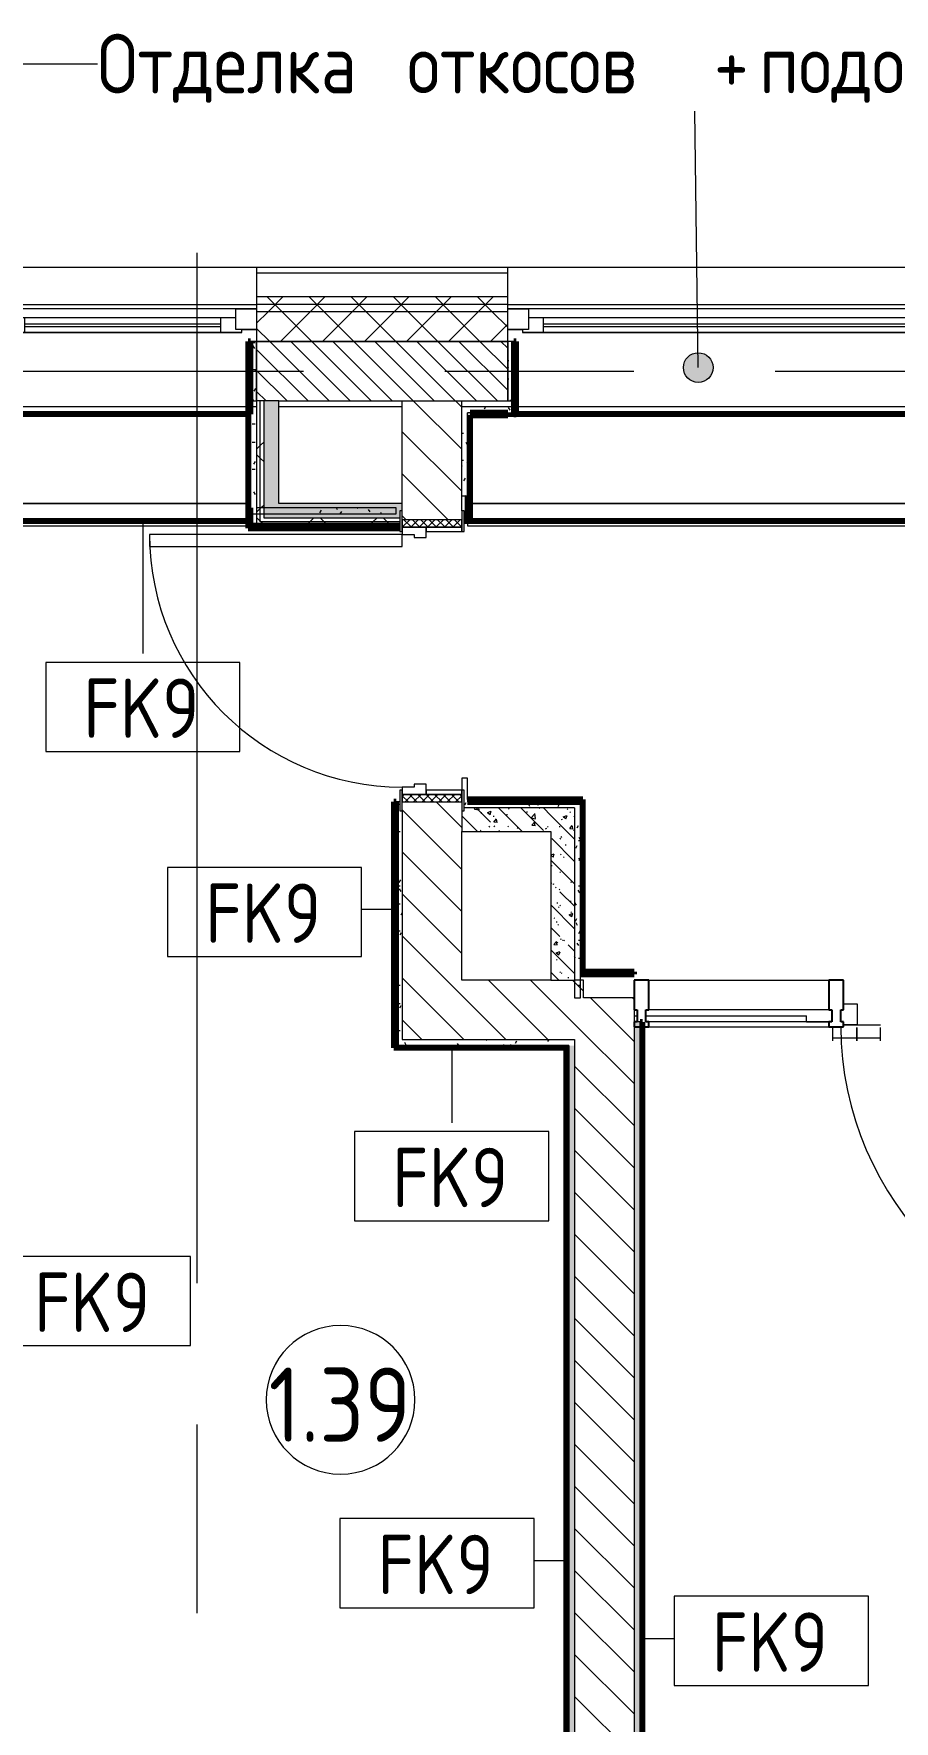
# Model space of a CAD drawing. Header units: millimetres. Extents: x 35144 to 233944, y -8553 to 29000.
# Drawn here: x 56110 to 59005, y 22455 to 28136 of the extents above; entities that cross this region are included whole.
import ezdxf

# ---------------------------------------------------------------- set-up
doc = ezdxf.new("R2010")
doc.units = ezdxf.units.MM
doc.linetypes.add('Осевая', pattern=[3175, 635, -476.25, 1587.5, -476.25])
for name, color, linetype, lineweight in [('A-AREA-IDEN', 7, 'Continuous', 9), ('A-DETL-GENF', 7, 'Continuous', 9), ('A-DOOR', 7, 'Continuous', 9), ('A-DOOR-1', 7, 'Continuous', 13), ('A-DOOR-FRAM', 7, 'Continuous', 13), ('A-DOOR-FRAM-1', 7, 'Continuous', 9), ('A-GLAZ', 7, 'Continuous', 9), ('A-GLAZ-1', 7, 'Continuous', 13), ('A-GLAZ-CWMG', 7, 'Continuous', 9), ('A-GLAZ-CWMG-1', 7, 'Continuous', 25), ('A-WALL', 7, 'Continuous', 9), ('A-WALL-IDEN', 7, 'Continuous', 9), ('G-ANNO-TEXT', 7, 'Continuous', 9), ('I-WALL', 7, 'Continuous', 9), ('Оси', 7, 'Continuous', 9), ('Оси-2', 7, 'Осевая', 9)]:
    doc.layers.add(name, color=color, linetype=linetype, lineweight=lineweight)
for name, color, linetype, lineweight, true_color in [('A-WALL-1', 7, 'Continuous', 9, 0xc0c0c0), ('A-WALL-4', 7, 'Continuous', 9, 0x73b588), ('I-WALL-1', 7, 'Continuous', 9, 0x73b588), ('I-WALL-10', 7, 'Continuous', 50, 0x73b588), ('I-WALL-2', 7, 'Continuous', 9, 0x74ba7c), ('I-WALL-6', 7, 'Continuous', 9, 0xc0c0c0), ('I-WALL-9', 7, 'Continuous', 80, 0x73b588), ('S-WALL-ANLY', 7, 'Continuous', 13, 0x008040), ('S-WALL-ANLY-1', 7, 'Continuous', 5, 0x008040)]:
    doc.layers.add(name, color=color, linetype=linetype, lineweight=lineweight, true_color=true_color)
doc.styles.add('GOST Common', font='GOST_Common.ttf', dxfattribs={"width": 0.9, "height": 200})
doc.styles.add('GOST Common_1', font='GOST_Common.ttf', dxfattribs={"width": 0.9, "height": 250})
pattern_1 = [(135, (0, 0), (-70.71068, -70.71068), [])]
pattern_2 = [(45, (0, 0), (-70.71068, 70.71068), []), (135, (0, 0), (-70.71068, -70.71068), [])]
pattern_3 = [(135, (0, 0), (-75.43415, -75.43415), [106.68, -17.78, 3.556, -17.78]), (135, (0, 75.39), (-75.43415, -75.43415), []), (50, (0, 0), (127.52922, -11.15758), [13.335, -146.685]), (355, (0, 0), (-24.66966, 133.74002), [10.668, -117.348]), (100.451, (10.63, -0.93), (102.85973, 122.58178), [11.333, -124.663]), (46.184, (0, 35.56), (189.75516, -29.43036), [20.002, -220.027]), (96.636, (15.81, 33.1), (166.1822, 173.1996), [17, -186.995]), (351.184, (0, 35.56), (166.18393, 173.1976), [16.002, -176.022]), (21, (17.78, 26.67), (106.13027, -71.58603), [13.335, -146.685]), (326, (17.78, 26.67), (43.26188, 128.93175), [10.668, -117.348]), (71.451, (26.62, 20.7), (149.39198, 57.34505), [11.333, -124.663]), (37.5, (0, 0), (2.162228, 59.188357), [3.353, -112.573, 3.353, -115.773, -117.793]), (37.5, (0, 0), (2.162228, 59.188357), [-235.052, 3.353, -114.44]), (7.5, (0, 0), (46.77386, 70.12615), [3.353, -64.567, 3.353, -109.906, -44.894]), (7.5, (0, 0), (46.77386, 70.12615), [-181.178, 3.353, -41.542]), (327.5, (-39.65, 0), (94.91367, -4.010093), [3.353, -41.097, 3.353, -135.331, -184.023]), (327.5, (-39.65, 0), (94.91367, -4.010093), [-183.134, 3.353, -180.67]), (317.5, (-57.43, 0), (103.69057, 17.79882), [3.353, -54.432, 3.353, -88.748, -130.683]), (317.5, (-57.43, 0), (103.69057, 17.79882), [-149.885, 3.353, -127.33])]
pattern_4 = [(0, (0, 0), (121.92, 30.48), [10.058, -81.382, 10.058, -81.382, -487.68]), (0, (0, 0), (121.92, 30.48), [-182.88, 10.058, -172.822, 10.058, -81.382, -213.36]), (0, (0, 0), (121.92, 30.48), [-457.2, 10.058, -50.902, 10.058, -142.342]), (120, (45.72, 15.24), (-87.356454, 90.345817), [10.058, -81.382, 10.058, -81.382, -487.68]), (120, (45.72, 15.24), (-87.356454, 90.345817), [-182.88, 10.058, -172.822, 10.058, -81.382, -213.36]), (120, (45.72, 15.24), (-87.356454, 90.345817), [-457.2, 10.058, -50.902, 10.058, -142.342]), (240, (60.96, 76.2), (-34.563546, -120.825817), [10.058, -81.382, 10.058, -81.382, -487.68]), (240, (60.96, 76.2), (-34.563546, -120.825817), [-182.88, 10.058, -172.822, 10.058, -81.382, -213.36]), (240, (60.96, 76.2), (-34.563546, -120.825817), [-457.2, 10.058, -50.902, 10.058, -142.342])]
pattern_5 = [(45, (0, 0), (-106.066, 106.066), []), (135, (0, 0), (-106.066, -106.066), [])]

# ---------------------------------------------------------------- blocks, each defined once
blk = doc.blocks.new('Прямоугольный импост - Импост структурный с накладкой - 160мм Темный-32302292-План отделки стен 1 этажа в осях 17-23')
at = {"layer": 'A-GLAZ-CWMG-1'}
for p, q in [((-50, 40), (-50, 140)), ((-50, 140), (0, 140)), ((0, 140), (0, 40)), ((-40, 40), (-50, 40)), ((-50, -17), (-50, 0)), ((-50, 0), (-40, 0)), ((-40, 0), (-40, 40)), ((-10, 40), (-10, 0)), ((0, 40), (-10, 40)), ((-10, 0), (0, 0)), ((0, 0), (0, -17)), ((0, -17), (-50, -17))]:
    blk.add_line(p, q, dxfattribs=at)
blk = doc.blocks.new('110_Дверь_СКБ_1Ст_Внутренняя1 - Д-11л 950х2100-32173567-План отделки стен 1 этажа в осях 17-23')
at = {"layer": 'A-DOOR'}
h = blk.add_hatch(dxfattribs=at)
h.set_pattern_fill('FP_31', color=256, style=0, pattern_type=2)
h.set_pattern_definition([(135, (1826.41, 164.685), (-14.14214, -14.14214), []), (225, (1826.41, 164.685), (14.14214, -14.14214), [])])
h.paths.add_polyline_path([(462.5, -100), (487.5, -100), (487.5, 100), (462.5, 100)])
at = {"layer": 'A-DOOR-FRAM-1'}
h = blk.add_hatch(dxfattribs=at)
h.set_pattern_fill('FP_32', color=256, style=0, pattern_type=2)
h.set_pattern_definition([(45, (-296.384, 164.685), (-14.1421, 14.1421), []), (135, (-296.384, 164.685), (-14.1421, -14.1421), [])])
h.paths.add_polyline_path([(-462.5, -100), (-437.5, -100), (-437.5, 100), (-462.5, 100)])
at = {"layer": 'A-DOOR'}
blk.add_arc((437.5, 100), 850, 90, 180, dxfattribs=at)
at = {"layer": 'A-DOOR-1'}
for p, q in [((437.5, 950), (397.5, 950)), ((397.5, 950), (397.5, 100)), ((437.5, 100), (437.5, 950)), ((397.5, 100), (437.5, 100))]:
    blk.add_line(p, q, dxfattribs=at)
at = {"layer": 'A-DOOR-FRAM'}
for p, q in [((-422.5, 108), (-492.5, 108)), ((-492.5, 108), (-492.5, 100)), ((-492.5, 100), (-422.5, 100)), ((-437.5, 100), (-462.5, 100)), ((-462.5, 100), (-462.5, -100)), ((-412.5, 100), (-437.5, 100)), ((-437.5, 100), (-437.5, 20)), ((-437.5, -100), (-437.5, 100)), ((-422.5, 100), (-437.5, 100)), ((-437.5, 100), (-437.5, 99)), ((-437.5, 99), (-422.5, 99)), ((-422.5, 100), (-422.5, 108)), ((-422.5, 99), (-422.5, 100)), ((-412.5, 60), (-412.5, 100)), ((-402.5, 60), (-412.5, 60)), ((-402.5, 20), (-402.5, 60)), ((437.5, 60), (427.5, 60)), ((427.5, 60), (427.5, 20)), ((437.5, 100), (437.5, 60)), ((462.5, 100), (437.5, 100)), ((517.5, 108), (447.5, 108)), ((447.5, 108), (447.5, 100)), ((462.5, 100), (447.5, 100)), ((447.5, 100), (447.5, 99)), ((447.5, 100), (517.5, 100)), ((447.5, 99), (462.5, 99)), ((462.5, 20), (462.5, 100)), ((487.5, 100), (462.5, 100)), ((462.5, 100), (462.5, -100)), ((462.5, 99), (462.5, 100)), ((487.5, -100), (487.5, 100)), ((517.5, 100), (517.5, 108)), ((-437.5, 20), (-402.5, 20)), ((-422.5, 20), (-437.5, 20)), ((-437.5, 20), (-437.5, -100)), ((-422.5, -100), (-422.5, 20)), ((427.5, 20), (462.5, 20)), ((462.5, 20), (447.5, 20)), ((447.5, 20), (447.5, -100)), ((462.5, -100), (462.5, 20)), ((-422.5, -100), (-492.5, -100)), ((-492.5, -100), (-492.5, -108)), ((-492.5, -108), (-422.5, -108)), ((-462.5, -100), (-437.5, -100)), ((-437.5, -100), (-422.5, -100)), ((-422.5, -108), (-422.5, -100)), ((447.5, -100), (462.5, -100)), ((517.5, -100), (447.5, -100)), ((447.5, -100), (447.5, -108)), ((447.5, -108), (517.5, -108)), ((462.5, -100), (487.5, -100)), ((517.5, -108), (517.5, -100))]:
    blk.add_line(p, q, dxfattribs=at)
blk = doc.blocks.new('PNS_Панель прямоугольная - Нр_Стекло - 40мм-32305525-План отделки стен 1 этажа в осях 17-23')
at = {"layer": 'A-GLAZ'}
for p, q in [((-312.5, 0), (312.5, 0)), ((-227.5, 0), (-302.5, 0)), ((-302.5, -40), (302.5, -40))]:
    blk.add_line(p, q, dxfattribs=at)
blk = doc.blocks.new('Прямоугольный импост - Импост структурный с накладкой - 160мм Темный-32302294-План отделки стен 1 этажа в осях 17-23')
at = {"layer": 'A-GLAZ-CWMG-1'}
for p, q in [((-25, 40), (-25, 140)), ((-25, 140), (25, 140)), ((25, 140), (25, 40)), ((-15, 40), (-25, 40)), ((-25, -17), (-25, 0)), ((-25, 0), (-15, 0)), ((-15, 0), (-15, 40)), ((15, 40), (15, 0)), ((25, 40), (15, 40)), ((15, 0), (25, 0)), ((25, 0), (25, -17)), ((25, -17), (-25, -17))]:
    blk.add_line(p, q, dxfattribs=at)
blk = doc.blocks.new('Дверь_Витражная_остекление_ - В-6 витраж-32305533-План отделки стен 1 этажа в осях 17-23')
at = {"layer": 'A-DETL-GENF'}
for p, q in [((-535, 1080), (-490, 1080)), ((-535, 1080), (-535, 17)), ((-490, 1080), (-535, 1080)), ((-535, 1080), (-535, 17)), ((-490, 1080), (-490, 10)), ((-490, 10), (-490, 1080)), ((-535, 1000), (-490, 1000)), ((-525, 1000), (-525, 90)), ((-481, 1000), (-481, 90)), ((-535, 90), (-490, 90)), ((401, 64), (401, 19)), ((481, 19), (481, 64)), ((481, 64), (481, 19)), ((561, 64), (561, 19)), ((-490, 10), (-525, 10)), ((-525, 10), (-490, 10)), ((-480, 10), (-525, 10)), ((-480, 0), (-480, 10)), ((561, 54), (401, 54)), ((525, 10), (401, 10)), ((480, -60), (480, 10)), ((480, 10), (525, 10)), ((-480, -60), (-480, -20)), ((-525, -60), (-480, -60)), ((525, -60), (480, -60))]:
    blk.add_line(p, q, dxfattribs=at)
at = {"layer": 'A-DOOR'}
blk.add_line((-535, 1080), (-535, 17), dxfattribs=at)
blk.add_arc((-535, 10), 1070, 0.3759, 90, dxfattribs=at)
blk = doc.blocks.new('Прямоугольный импост - Импост структурный с накладкой - 160мм Темный-32305521-План отделки стен 1 этажа в осях 17-23')
at = {"layer": 'A-GLAZ-CWMG'}
for p, q in [((58180, 24950), (58785, 24950)), ((58180, 24793), (58785, 24793))]:
    blk.add_line(p, q, dxfattribs=at)
blk = doc.blocks.new('120_Окно_СКБ_2Ст - 120_Окно_СКБ_2Ст 2100х2400 _мал створка справа_-19092174-План отделки стен 1 этажа в осях 17-23')
at = {"layer": 'A-GLAZ'}
for p, q in [((1050, -5), (-1050, -5)), ((-930, -55), (100, -55)), ((270, -55), (930, -55)), ((-1050, -75), (-1000, -75)), ((100, -65), (-930, -65)), ((170, -75), (200, -75)), ((930, -65), (270, -65)), ((1000, -75), (1050, -75))]:
    blk.add_line(p, q, dxfattribs=at)
at = {"layer": 'A-GLAZ-1'}
for p, q in [((-1050, -75), (-1050, -5)), ((-1050, -5), (-980, -5)), ((-980, -5), (-980, -75)), ((150, -35), (-980, -35)), ((-980, -35), (-980, -75)), ((-930, -85), (-930, -35)), ((100, -85), (100, -35)), ((150, -75), (150, -5)), ((150, -5), (220, -5)), ((150, -75), (150, -35)), ((220, -5), (220, -75)), ((980, -35), (220, -35)), ((220, -35), (220, -75)), ((270, -85), (270, -35)), ((930, -85), (930, -35)), ((980, -75), (980, -5)), ((980, -5), (1050, -5)), ((980, -75), (980, -35)), ((1050, -5), (1050, -75)), ((-980, -75), (-1050, -75)), ((-980, -75), (-1000, -75)), ((-1000, -75), (-1000, -85)), ((-1000, -85), (170, -85)), ((170, -85), (-1000, -85)), ((220, -75), (150, -75)), ((170, -75), (150, -75)), ((170, -85), (170, -75)), ((220, -75), (200, -75)), ((200, -75), (200, -85)), ((200, -85), (1000, -85)), ((1000, -85), (200, -85)), ((1050, -75), (980, -75)), ((1000, -75), (980, -75)), ((1000, -85), (1000, -75))]:
    blk.add_line(p, q, dxfattribs=at)
blk = doc.blocks.new('120_Окно_СКБ_2Ст - 120_Окно_СКБ_2Ст 2300х2400 _мал створка справа_-19949978-План отделки стен 1 этажа в осях 17-23')
at = {"layer": 'A-GLAZ'}
for p, q in [((1150, -5), (-1150, -5)), ((-1030, -55), (200, -55)), ((370, -55), (1030, -55)), ((-1150, -75), (-1100, -75)), ((200, -65), (-1030, -65)), ((270, -75), (300, -75)), ((1030, -65), (370, -65)), ((1100, -75), (1150, -75))]:
    blk.add_line(p, q, dxfattribs=at)
at = {"layer": 'A-GLAZ-1'}
for p, q in [((-1150, -75), (-1150, -5)), ((-1150, -5), (-1080, -5)), ((-1080, -5), (-1080, -75)), ((250, -35), (-1080, -35)), ((-1080, -35), (-1080, -75)), ((-1030, -85), (-1030, -35)), ((200, -85), (200, -35)), ((250, -75), (250, -5)), ((250, -5), (320, -5)), ((250, -75), (250, -35)), ((320, -5), (320, -75)), ((1080, -35), (320, -35)), ((320, -35), (320, -75)), ((370, -85), (370, -35)), ((1030, -85), (1030, -35)), ((1080, -75), (1080, -5)), ((1080, -5), (1150, -5)), ((1080, -75), (1080, -35)), ((1150, -5), (1150, -75)), ((-1080, -75), (-1150, -75)), ((-1080, -75), (-1100, -75)), ((-1100, -75), (-1100, -85)), ((-1100, -85), (270, -85)), ((270, -85), (-1100, -85)), ((320, -75), (250, -75)), ((270, -75), (250, -75)), ((270, -85), (270, -75)), ((320, -75), (300, -75)), ((300, -75), (300, -85)), ((300, -85), (1100, -85)), ((1100, -85), (300, -85)), ((1150, -75), (1080, -75)), ((1100, -75), (1080, -75)), ((1100, -85), (1100, -75))]:
    blk.add_line(p, q, dxfattribs=at)
blk = doc.blocks.new('Зашивка приборов отопления8 - Зашивка приборов отопления-33277697-План отделки стен 1 этажа в осях 17-23')
at = {"layer": 'A-WALL-1'}
for p, q in [((54112, 26880), (52068, 26880)), ((52060.5, 26860), (52060.5, 26852)), ((52068, 26555), (54112, 26555)), ((54112, 26555), (52068, 26555)), ((52068, 26480), (54112, 26480))]:
    blk.add_line(p, q, dxfattribs=at)
blk = doc.blocks.new('Зашивка приборов отопления9 - Зашивка приборов отопления-33277916-План отделки стен 1 этажа в осях 17-23')
at = {"layer": 'A-WALL-1'}
for p, q in [((53977, 26880), (51733, 26880)), ((51578, 26555), (54132, 26555)), ((54132, 26555), (51578, 26555)), ((51570, 26500), (51570, 26480)), ((51570, 26480), (54132, 26480))]:
    blk.add_line(p, q, dxfattribs=at)
blk = doc.blocks.new('М_стена_0001 - Типоразмер_без рамки-25382661-План отделки стен 1 этажа в осях 17-23')
at = {"layer": 'A-WALL-IDEN'}
for p, q in [((3.258, 1.523), (-3.273, 1.523)), ((-3.273, 1.523), (-3.273, -1.477)), ((3.258, -1.477), (3.258, 1.523)), ((-3.273, -1.477), (3.258, -1.477))]:
    blk.add_line(p, q, dxfattribs=at)
blk = doc.blocks.new('Марка_Помещения - Номер-25198446-План отделки стен 1 этажа в осях 17-23')
at = {"layer": 'A-AREA-IDEN'}
for start, end in [(360, 180), (180, 360)]:
    blk.add_arc((0, 0), 2.5, start, end, dxfattribs=at)

msp = doc.modelspace()

# ---------------------------------------------------------------- hatches: boundary and pattern name
at = {"layer": 'A-WALL'}
h = msp.add_hatch(dxfattribs=at)
h.set_pattern_fill('FP_17', color=256, style=0, pattern_type=2)
h.set_pattern_definition(pattern_2)
h.paths.add_polyline_path([(84970, 27200), (84970, 27250), (80350, 27250), (80350, 27200), (84290.1, 27200)])
h.paths.add_polyline_path([(68210, 27200), (70810, 27200), (70810, 27250), (68210, 27250)])
h.paths.add_polyline_path([(74250, 27200), (74250, 27250), (72910, 27250), (72910, 27200), (73899.9, 27200)])
h.paths.add_polyline_path([(76350, 27200), (77250, 27200), (77250, 27250), (76350, 27250)])
h.paths.add_polyline_path([(60005, 27200), (61060, 27200), (61060, 27250), (60005, 27250)])
h.paths.add_polyline_path([(57201.2, 27200), (57705, 27200), (57705, 27250), (56860, 27250), (56860, 27200)])
h.paths.add_polyline_path([(50860, 27200), (51760, 27200), (51760, 27250), (50860, 27250)])
h.paths.add_polyline_path([(66160, 27200), (67110, 27200), (67110, 27250), (66160, 27250)])
h.paths.add_polyline_path([(54603.7, 27200), (54760, 27200), (54760, 27250), (53860, 27250), (53860, 27200), (53861.5, 27200)])
h.paths.add_polyline_path([(48760, 27200), (48760, 27250), (47660, 27250), (47660, 27200), (48666.4, 27200)])
h.paths.add_polyline_path([(42160, 27200), (44560, 27200), (44560, 27250), (42160, 27250)])
h = msp.add_hatch(dxfattribs=at)
h.set_pattern_fill('FP_17', color=256, style=0, pattern_type=2)
h.set_pattern_definition(pattern_2)
h.paths.add_polyline_path([(84970, 27100), (84970, 27200), (80350, 27200), (80350, 27100), (84290.1, 27100)])
h.paths.add_polyline_path([(77250, 27100), (77250, 27200), (76350, 27200), (76350, 27100), (76868.5, 27100)])
h.paths.add_polyline_path([(67078, 27100), (67110, 27100), (67110, 27102), (67078, 27102), (67078, 27110), (67110, 27110), (67110, 27200), (66160, 27200), (66160, 27100), (67060, 27100)])
h.paths.add_polyline_path([(68210, 27100), (70810, 27100), (70810, 27200), (68210, 27200), (68210, 27110), (68242, 27110), (68242, 27102), (68210, 27102)])
h.paths.add_polyline_path([(74040, 27100), (74250, 27100), (74250, 27200), (72910, 27200), (72910, 27100), (73899.9, 27100)])
h.paths.add_polyline_path([(60005, 27100), (61060, 27100), (61060, 27200), (60005, 27200)])
h.paths.add_polyline_path([(54160, 27100), (54760, 27100), (54760, 27200), (53860, 27200), (53860, 27100), (53861.5, 27100)])
h.paths.add_polyline_path([(48160, 27100), (48760, 27100), (48760, 27200), (47660, 27200), (47660, 27100), (47924.2, 27100)])
h.paths.add_polyline_path([(56860, 27100), (57705, 27100), (57705, 27200), (56860, 27200)])
h.paths.add_polyline_path([(50860, 27100), (51760, 27100), (51760, 27200), (50860, 27200)])
h.paths.add_polyline_path([(44560, 27100), (44560, 27200), (42160, 27200), (42160, 27100), (44213.4, 27100)])
h = msp.add_hatch(dxfattribs=at)
h.set_pattern_fill('FP_22', color=256, style=0, pattern_type=2)
h.set_pattern_definition([(135, (0, 0), (-35.35534, -35.35534), [])])
h.paths.add_polyline_path([(73540, 26900), (73540, 27100), (72910, 27100), (72910, 26900)])
h.paths.add_polyline_path([(74040, 26900), (74250, 26900), (74250, 27100), (74040, 27100)])
h.paths.add_polyline_path([(80650, 26900), (80650, 27100), (80350, 27100), (80350, 26900), (80579.3, 26900)])
h.paths.add_polyline_path([(76750, 26900), (76750, 27100), (76350, 27100), (76350, 26900)])
h.paths.add_polyline_path([(67060, 26900), (67060, 27100), (66760, 27100), (66760, 26900), (66849.3, 26900)])
h.paths.add_polyline_path([(68704.7, 26900), (70310, 26900), (70310, 27100), (68206, 27100), (68206, 26900), (68410, 26900)])
h.paths.add_polyline_path([(56860, 26900), (57705, 26900), (57705, 27100), (56860, 27100)])
h.paths.add_polyline_path([(54160, 26900), (54160, 27100), (53860, 27100), (53860, 26900), (53861.5, 26900)])
h.paths.add_polyline_path([(60760, 26900), (61060, 26900), (61060, 27100), (60760, 27100)])
h.paths.add_polyline_path([(60160, 26900), (60160, 27100), (60005, 27100), (60005, 26900)])
h.paths.add_polyline_path([(51760, 26900), (51760, 27100), (50860, 27100), (50860, 26900), (51635, 26900)])
h.paths.add_polyline_path([(47924.2, 26900), (48160, 26900), (48160, 27100), (47660, 27100), (47660, 26900), (47738.7, 26900)])
h.paths.add_polyline_path([(44560, 26900), (44560, 27100), (42760, 27100), (42760, 26900), (44213.4, 26900)])
at = {"layer": 'G-ANNO-TEXT'}
h = msp.add_hatch(color=256, dxfattribs=at)
edge = h.paths.add_edge_path()
edge.add_arc((58346, 27012.3), 50, 0, 360)
at = {"layer": 'I-WALL'}
h = msp.add_hatch(dxfattribs=at)
h.set_pattern_fill('FP_80', color=256, style=0, pattern_type=2)
h.set_pattern_definition(pattern_4)
h.paths.add_polyline_path([(56840, 26900), (56860, 26900), (56860, 27100), (56840, 27100)])
h = msp.add_hatch(dxfattribs=at)
h.set_pattern_fill('FP_80', color=256, style=0, pattern_type=2)
h.set_pattern_definition(pattern_4)
h.paths.add_polyline_path([(57705, 26900), (57725, 26900), (57725, 27100), (57705, 27100)])
h = msp.add_hatch(dxfattribs=at)
h.set_pattern_fill('FP_80', color=256, style=0, pattern_type=2)
h.set_pattern_definition(pattern_4)
h.paths.add_polyline_path([(56840, 26540), (56860, 26540), (56860, 26880), (56840, 26880), (56840, 26799.3)])
h = msp.add_hatch(dxfattribs=at)
h.set_pattern_fill('FP_81', color=256, style=0, pattern_type=2)
h.set_pattern_definition(pattern_5)
h.paths.add_polyline_path([(56872.5, 26480), (56872.5, 26900), (56860, 26900), (56860, 26480)])
h = msp.add_hatch(dxfattribs=at)
h.set_pattern_fill('FP_81', color=256, style=0, pattern_type=2)
h.set_pattern_definition(pattern_5)
h.paths.add_polyline_path([(56872.5, 26492.5), (56885, 26492.5), (56885, 26900), (56872.5, 26900), (56872.5, 26799.3)])
for points in [[(56935, 26505), (56935, 26900), (56885, 26900), (56885, 26505)], [(57342, 26505), (57342, 26530), (57350, 26530), (57350, 26555), (56935, 26555), (56935, 26505), (57201.2, 26505)]]:
    msp.add_hatch(color=256, dxfattribs=at).paths.add_polyline_path(points)
h = msp.add_hatch(dxfattribs=at)
h.set_pattern_fill('FP_21', color=256, style=0, pattern_type=2)
h.set_pattern_definition(pattern_1)
h.paths.add_polyline_path([(57350, 24750), (57550, 24750), (57550, 25550), (57350, 25550), (57350, 25103.9)])
h.paths.add_polyline_path([(57350, 26500), (57550, 26500), (57550, 26900), (57350, 26900), (57350, 26530)])
h = msp.add_hatch(dxfattribs=at)
h.set_pattern_fill('FP_80', color=256, style=0, pattern_type=2)
h.set_pattern_definition(pattern_4)
h.paths.add_polyline_path([(57578, 26860), (57725, 26860), (57725, 26880), (57550, 26880), (57550, 26860), (57572.3, 26860)])
h.paths.add_polyline_path([(60160, 26860), (60160, 26880), (59985, 26880), (59985, 26860), (60140, 26860)])
h = msp.add_hatch(dxfattribs=at)
h.set_pattern_fill('FP_80', color=256, style=0, pattern_type=2)
h.set_pattern_definition(pattern_4)
h.paths.add_polyline_path([(57558, 25550), (57570, 25550), (57570, 25630), (57550, 25630), (57550, 25590), (57558, 25590), (57558, 25553.2)])
h.paths.add_polyline_path([(57550, 26580), (57570, 26580), (57570, 26860), (57550, 26860), (57550, 26799.3)])
h = msp.add_hatch(dxfattribs=at)
h.set_pattern_fill('FP_80', color=256, style=0, pattern_type=2)
h.set_pattern_definition(pattern_4)
h.paths.add_polyline_path([(57201.2, 26520), (57330, 26520), (57330, 26540), (56840, 26540), (56840, 26520)])
h = msp.add_hatch(dxfattribs=at)
h.set_pattern_fill('FP_81', color=256, style=0, pattern_type=2)
h.set_pattern_definition(pattern_5)
h.paths.add_polyline_path([(56935, 26480), (57342, 26480.2), (57342, 26492.5), (56872.5, 26492.5), (56872.5, 26480)])
h = msp.add_hatch(dxfattribs=at)
h.set_pattern_fill('FP_81', color=256, style=0, pattern_type=2)
h.set_pattern_definition(pattern_5)
h.paths.add_polyline_path([(56885, 26492.5), (57342, 26492.5), (57342, 26505), (56885, 26505)])
h = msp.add_hatch(dxfattribs=at)
h.set_pattern_fill('FP_80', color=256, style=0, pattern_type=2)
h.set_pattern_definition(pattern_4)
h.paths.add_polyline_path([(57330, 24750), (57350, 24750), (57350, 25520), (57342, 25520), (57342, 25550), (57330, 25550), (57330, 25103.9)])
h = msp.add_hatch(dxfattribs=at)
h.set_pattern_fill('FP_20', color=256, style=0, pattern_type=2)
h.set_pattern_definition(pattern_3)
h.paths.add_polyline_path([(57850, 25450), (57850, 25530), (57558, 25530), (57558, 25520), (57550, 25520), (57550, 25450), (57572.3, 25450)])
h = msp.add_hatch(dxfattribs=at)
h.set_pattern_fill('FP_80', color=256, style=0, pattern_type=2)
h.set_pattern_definition(pattern_4)
h.paths.add_polyline_path([(57572.3, 25530), (57930, 25530), (57930, 25550), (57558, 25550), (57558, 25530)])
h = msp.add_hatch(dxfattribs=at)
h.set_pattern_fill('FP_20', color=256, style=0, pattern_type=2)
h.set_pattern_definition(pattern_3)
h.paths.add_polyline_path([(57850, 24950), (57930, 24950), (57930, 25530), (57850, 25530), (57850, 25103.9)])
h = msp.add_hatch(dxfattribs=at)
h.set_pattern_fill('FP_80', color=256, style=0, pattern_type=2)
h.set_pattern_definition(pattern_4)
h.paths.add_polyline_path([(57943.4, 24890), (57950, 24890), (57950, 25550), (57930, 25550), (57930, 24890)])
h = msp.add_hatch(dxfattribs=at)
h.set_pattern_fill('FP_21', color=256, style=0, pattern_type=2)
h.set_pattern_definition(pattern_1)
h.paths.add_polyline_path([(57572.3, 24750), (57930, 24750), (57930, 24890), (57960, 24890), (57960, 24950), (57550, 24950), (57550, 24750)])
h = msp.add_hatch(dxfattribs=at)
h.set_pattern_fill('FP_21', color=256, style=0, pattern_type=2)
h.set_pattern_definition(pattern_1)
h.paths.add_polyline_path([(58130, 20720), (58130, 24890), (57930, 24890), (57930, 20720)])
h = msp.add_hatch(dxfattribs=at)
h.set_pattern_fill('FP_80', color=256, style=0, pattern_type=2)
h.set_pattern_definition(pattern_4)
h.paths.add_polyline_path([(58150, 18720), (58150, 19320), (58138, 19320), (58138, 19290), (58130, 19290), (58130, 18720)])
h.paths.add_polyline_path([(58150, 20420), (58150, 24810), (58130, 24810), (58130, 20450), (58138, 20450), (58138, 20420)])
h = msp.add_hatch(dxfattribs=at)
h.set_pattern_fill('FP_80', color=256, style=0, pattern_type=2)
h.set_pattern_definition(pattern_4)
h.paths.add_polyline_path([(57930, 24730), (57930, 24750), (57330, 24750), (57330, 24730), (57910, 24730)])
h = msp.add_hatch(dxfattribs=at)
h.set_pattern_fill('FP_80', color=256, style=0, pattern_type=2)
h.set_pattern_definition(pattern_4)
h.paths.add_polyline_path([(57910, 20740), (57930, 20740), (57930, 24730), (57910, 24730), (57910, 20748)])
at = {"layer": 'I-WALL-1'}
for points in [[(56832, 26855), (56840, 26855), (56840, 27100), (56832, 27100)], [(57733, 26856), (57733, 27100), (57725, 27100), (57725, 26856)], [(56832, 26472), (56840, 26472), (56840, 26852), (56832, 26852), (56832, 26799.3)], [(57570, 26500), (57578, 26500), (57578, 26860), (57570, 26860), (57570, 26580)], [(56840, 26472), (57342, 26472), (57342, 26480), (56840, 26480)], [(57322, 24730), (57330, 24730), (57330, 25550), (57322, 25550), (57322, 25103.9)], [(57570, 25550), (57950, 25550), (57950, 25558), (57570, 25558)], [(57950, 24978), (57958, 24978), (57958, 25558), (57950, 25558), (57950, 25103.9)], [(57950, 24970), (58130, 24970), (58130, 24978), (57950, 24978)], [(57572.3, 24722), (57910, 24722), (57910, 24730), (57322, 24730), (57322, 24722)], [(57910, 20748), (57910, 24722), (57902, 24722), (57902, 20748)]]:
    msp.add_hatch(color=256, dxfattribs=at).paths.add_polyline_path(points)
h = msp.add_hatch(color=256, dxfattribs=at)
h.paths.add_polyline_path([(60005, 26852), (60140, 26852), (60140, 26860), (60005, 26860)])
h.paths.add_polyline_path([(57578, 26852), (57705, 26852), (57705, 26860), (57578, 26860)])
h = msp.add_hatch(color=256, dxfattribs=at)
h.paths.add_polyline_path([(58158, 18728), (58158, 19320), (58150, 19320), (58150, 18728)])
h.paths.add_polyline_path([(58158, 20420), (58158, 24809), (58150, 24809), (58150, 20420)])
at = {"layer": 'I-WALL-2'}
for points in [[(56840, 26852), (56840, 26855), (56832, 26855), (56831.8, 26860), (54780, 26860), (54780, 26852), (56832, 26852)], [(59056.6, 26852), (60005, 26852), (60005, 26860), (59985, 26860), (59985, 26856), (59977, 26856), (59977, 26860), (57733, 26860), (57733, 26856), (57725, 26856), (57725, 26860), (57705, 26860), (57705, 26852), (57733, 26852)], [(56832, 26492), (56832, 26500), (54788, 26500), (54788, 26492), (56830.1, 26492)], [(60132, 26492), (60132, 26500), (57558, 26500), (57558, 26492), (59798.8, 26492)]]:
    msp.add_hatch(color=256, dxfattribs=at).paths.add_polyline_path(points)

# ---------------------------------------------------------------- linework, layer by layer
at = {"layer": 'A-WALL'}
for p, q in [((57705, 27330), (56860, 27330)), ((57705, 27250), (56860, 27250)), ((57705, 27200), (56860, 27200)), ((57705, 27100), (56860, 27100)), ((56860, 27100), (57705, 27100)), ((56872.5, 26492.5), (56872.5, 26900)), ((56885, 26505), (56885, 26900)), ((56840, 26852), (56840, 26540)), ((57570, 26580), (57570, 26860)), ((57342, 26492.5), (56872.5, 26492.5)), ((57342, 26505), (56885, 26505)), ((57350, 25520), (57350, 24750)), ((57550, 25520), (57550, 25450)), ((57850, 24950), (57930, 24950)), ((57950, 24970), (57950, 24978)), ((57930, 24890), (57950, 24890)), ((57330, 24730), (57910, 24730)), ((57910, 24730), (57910, 20740))]:
    msp.add_line(p, q, dxfattribs=at)
at = {"layer": 'A-WALL-1'}
for p, q in [((50860, 27350), (67110, 27350)), ((56860, 27350), (56860, 27100)), ((57705, 27100), (57705, 27350)), ((56860, 27100), (56860, 26900)), ((57705, 26900), (57705, 27100)), ((56935, 26900), (57705, 26900))]:
    msp.add_line(p, q, dxfattribs=at)
at = {"layer": 'A-WALL-4'}
for p, q in [((57578, 26860), (57570, 26860)), ((57570, 25558), (57570, 25550)), ((57950, 25550), (57950, 24978)), ((58150, 24809), (58150, 20420))]:
    msp.add_line(p, q, dxfattribs=at)
at = {"layer": 'A-WALL-IDEN'}
for p, q in [((56477.2, 26485.1), (56477.2, 26050)), ((57326, 25187.9), (57213.5, 25187.9)), ((57516.4, 24726), (57516.4, 24470.2)), ((57906, 22995.3), (57793.5, 22995.3)), ((58154, 22734), (58264.9, 22734))]:
    msp.add_line(p, q, dxfattribs=at)
at = {"layer": 'G-ANNO-TEXT'}
for p, q in [((52873.9, 28035.4), (56324.9, 28035.4)), ((55442.5, 28035.4), (56324.9, 28035.4)), ((58346, 27012.3), (58334.2, 27875.8))]:
    msp.add_line(p, q, dxfattribs=at)
msp.add_circle((58346, 27012.3), 50, dxfattribs=at)
at = {"layer": 'I-WALL-10'}
for p, q in [((54788, 26860), (56832, 26860)), ((56832, 26852), (54788, 26852)), ((60005, 26852), (57705, 26852)), ((57733, 26860), (59977, 26860)), ((54788, 26500), (56832, 26500)), ((56832, 26492), (54788, 26492)), ((57558, 26500), (57570, 26500)), ((60132, 26492), (57558, 26492)), ((57578, 26500), (60132, 26500))]:
    msp.add_line(p, q, dxfattribs=at)
at = {"layer": 'I-WALL-6'}
for p, q in [((56860, 27100), (56840, 27100)), ((56860, 26900), (56860, 27100)), ((57725, 27100), (57705, 27100)), ((57705, 27100), (57705, 26900)), ((56832, 26880), (54788, 26880)), ((56840, 26900), (56860, 26900)), ((56860, 26880), (56840, 26880)), ((56840, 26880), (56840, 26852)), ((56860, 26900), (56860, 26480)), ((56935, 26900), (56860, 26900)), ((56935, 26555), (56935, 26900)), ((57350, 26880), (56935, 26880)), ((57350, 26530), (57350, 26900)), ((57550, 26530), (57550, 26900)), ((57725, 26880), (57550, 26880)), ((57705, 26900), (57725, 26900)), ((57725, 26860), (57725, 26880)), ((59977, 26880), (57733, 26880)), ((57705, 26860), (57725, 26860)), ((57330, 26540), (56860, 26540)), ((57350, 26555), (56935, 26555)), ((57330, 26520), (57330, 26540)), ((57550, 26580), (57570, 26580)), ((56840, 26520), (57330, 26520)), ((57570, 25630), (57550, 25630)), ((57550, 25630), (57550, 25590)), ((57570, 25558), (57570, 25630)), ((57342, 25550), (57330, 25550)), ((57930, 25530), (57558, 25530)), ((57930, 25530), (57930, 24890)), ((57550, 25450), (57850, 25450)), ((57550, 24950), (57550, 25450)), ((57850, 25450), (57850, 24950)), ((57850, 24950), (57550, 24950)), ((57960, 24950), (57930, 24950)), ((57950, 24890), (57950, 24970)), ((57960, 24890), (57960, 24950)), ((58130, 24890), (57960, 24890)), ((58130, 24890), (58130, 20450)), ((58130, 24830), (58140, 24830)), ((58170, 24830), (58710, 24830)), ((58710, 24810), (58710, 24830)), ((58150, 24810), (58130, 24810)), ((58150, 24809), (58150, 24810)), ((58710, 24810), (58180, 24810)), ((57350, 24750), (57930, 24750)), ((57930, 24750), (57930, 20720))]:
    msp.add_line(p, q, dxfattribs=at)
at = {"layer": 'I-WALL-9'}
for p, q in [((56840, 27100), (56832, 27100)), ((56832, 27100), (56832, 26855)), ((56840, 26855), (56840, 27100)), ((57733, 27100), (57725, 27100)), ((57725, 27100), (57725, 26856)), ((57733, 26856), (57733, 27100)), ((56832, 26855), (56840, 26855)), ((56832, 26852), (56832, 26472)), ((56840, 26852), (56832, 26852)), ((57705, 26860), (57578, 26860)), ((57578, 26852), (57705, 26852)), ((57578, 26500), (57578, 26852)), ((57705, 26852), (57705, 26860)), ((57725, 26856), (57733, 26856)), ((56840, 26480), (56840, 26540)), ((57570, 26580), (57570, 26500)), ((57342, 26480), (56840, 26480)), ((57570, 26500), (57578, 26500)), ((56832, 26472), (57342, 26472)), ((57330, 25550), (57322, 25550)), ((57322, 25550), (57322, 24722)), ((57330, 24730), (57330, 25550)), ((57958, 25558), (57570, 25558)), ((57570, 25550), (57950, 25550)), ((57958, 24978), (57958, 25558)), ((57950, 24970), (58130, 24970)), ((58130, 24978), (57958, 24978)), ((58130, 24970), (58130, 24978)), ((58158, 24809), (58150, 24809)), ((58158, 20420), (58158, 24809)), ((57910, 24722), (57322, 24722)), ((57902, 24722), (57902, 20748))]:
    msp.add_line(p, q, dxfattribs=at)
at = {"layer": 'S-WALL-ANLY'}
for p, q in [((54760, 27225), (56860, 27225)), ((57705, 27225), (60005, 27225))]:
    msp.add_line(p, q, dxfattribs=at)
at = {"layer": 'S-WALL-ANLY-1'}
msp.add_line((57705, 27225), (56860, 27225), dxfattribs=at)
at = {"layer": 'Оси'}
msp.add_line((56660, 24898.1), (56660, 27398.1), dxfattribs=at)
at = {"layer": 'Оси-2'}
for p, q in [((38443.7, 27000), (82200, 27000)), ((56660, 593.7), (56660, 24898.1))]:
    msp.add_line(p, q, dxfattribs=at)

# ---------------------------------------------------------------- block references
at = {"layer": 'A-AREA-IDEN', "xscale": 99.99999999999993, "yscale": 99.99999999999993, "zscale": 99.99999999999993}
msp.add_blockref('Марка_Помещения - Номер-25198446-План отделки стен 1 этажа в осях 17-23', (57142.6, 23537.3), dxfattribs=at)
at = {"layer": 'A-DOOR'}
for name, p, rotation in [('110_Дверь_СКБ_1Ст_Внутренняя1 - Д-11л 950х2100-32173567-План отделки стен 1 этажа в осях 17-23', (57450, 26012.5), 89.99999999999991), ('Дверь_Витражная_остекление_ - В-6 витраж-32305533-План отделки стен 1 этажа в осях 17-23', (59360, 24810), 180)]:
    msp.add_blockref(name, p, dxfattribs=dict(at, rotation=rotation))
at = {"layer": 'A-GLAZ'}
for name, p in [('120_Окно_СКБ_2Ст - 120_Окно_СКБ_2Ст 2100х2400 _мал створка справа_-19092174-План отделки стен 1 этажа в осях 17-23', (55810, 27215)), ('120_Окно_СКБ_2Ст - 120_Окно_СКБ_2Ст 2300х2400 _мал створка справа_-19949978-План отделки стен 1 этажа в осях 17-23', (58855, 27215))]:
    msp.add_blockref(name, p, dxfattribs=at)
at = {"layer": 'A-GLAZ', "rotation": 180}
msp.add_blockref('PNS_Панель прямоугольная - Нр_Стекло - 40мм-32305525-План отделки стен 1 этажа в осях 17-23', (58482.5, 24810), dxfattribs=at)
at = {"layer": 'A-GLAZ-CWMG', "extrusion": (0, 0, -1)}
for name, p in [('Прямоугольный импост - Импост структурный с накладкой - 160мм Темный-32302292-План отделки стен 1 этажа в осях 17-23', (-58130, 24810)), ('Прямоугольный импост - Импост структурный с накладкой - 160мм Темный-32302294-План отделки стен 1 этажа в осях 17-23', (-58810, 24810))]:
    msp.add_blockref(name, p, dxfattribs=at)
at = {"layer": 'A-GLAZ-CWMG'}
msp.add_blockref('Прямоугольный импост - Импост структурный с накладкой - 160мм Темный-32305521-План отделки стен 1 этажа в осях 17-23', (0, 0), dxfattribs=at)
at = {"layer": 'A-WALL-1'}
for name, p in [('Зашивка приборов отопления8 - Зашивка приборов отопления-33277697-План отделки стен 1 этажа в осях 17-23', (2720, 0)), ('Зашивка приборов отопления9 - Зашивка приборов отопления-33277916-План отделки стен 1 этажа в осях 17-23', (6000, 0))]:
    msp.add_blockref(name, p, dxfattribs=at)
at = {"layer": 'A-WALL-IDEN', "xscale": 99.99999999999993, "yscale": 99.99999999999993, "zscale": 99.99999999999993}
for p in [(56478, 25867.6), (56887.7, 25177.5), (57517.2, 24287.7), (56312.3, 23867.4), (57467.7, 22984.9), (58592.3, 22723.5)]:
    msp.add_blockref('М_стена_0001 - Типоразмер_без рамки-25382661-План отделки стен 1 этажа в осях 17-23', p, dxfattribs=at)

# ---------------------------------------------------------------- texts
at = {"layer": 'A-AREA-IDEN', "insert": (56900.7, 23645.9), "char_height": 250, "width": 606.076, "attachment_point": 1, "style": 'GOST Common_1'}
msp.add_mtext('1.39', dxfattribs=at)
at = {"layer": 'A-WALL-IDEN', "char_height": 200, "width": 497.848, "attachment_point": 1, "style": 'GOST Common'}
for insert in [(56277.1, 25965.6), (56686.8, 25275.5), (57316.3, 24385.7), (56111.3, 23965.4), (57266.8, 23082.9), (58391.3, 22821.5)]:
    msp.add_mtext('FK9', dxfattribs=dict(at, insert=insert))
at = {"layer": 'G-ANNO-TEXT', "char_height": 200, "attachment_point": 1, "style": 'GOST Common'}
for s, insert, width in [('Отделка', (56324.9, 28135.4), 1183.291), ('\\fGOST Common|b0|i0|c204|p34|;\\W.9; ', (57301.2, 28135.4), 79.367), ('откосов', (57366.7, 28135.4), 1118.354), ('подоконник', (58551.4, 28135.4), 1587.341), (' + ', (58289.5, 28135.4), 317.468)]:
    msp.add_mtext(s, dxfattribs=dict(at, insert=insert, width=width))

doc.saveas('drawing.dxf')
